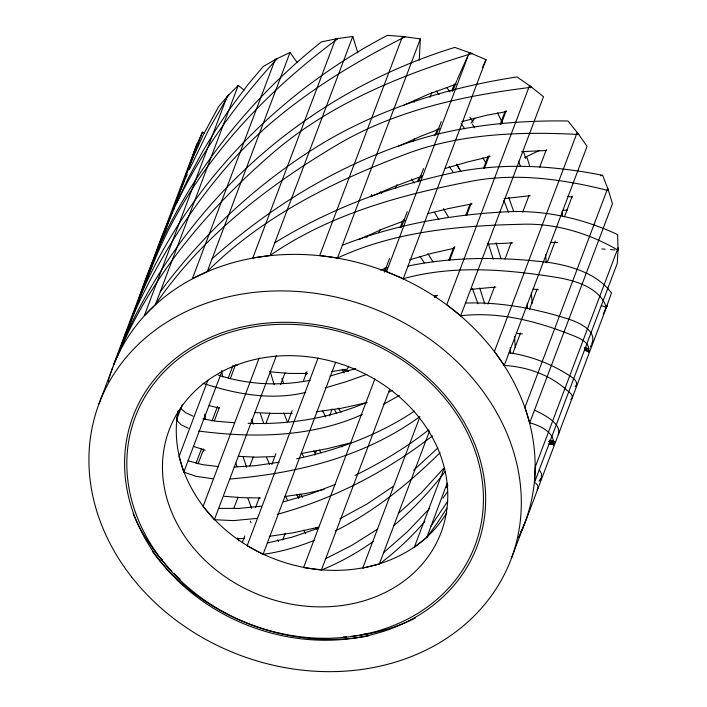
<?xml version="1.0" encoding="UTF-8"?>
<svg xmlns="http://www.w3.org/2000/svg" width="707" height="707" viewBox="0 0 707 707"><rect width="100%" height="100%" fill="white"/><g stroke="black" fill="none" stroke-linecap="round" stroke-linejoin="round"><path stroke-width="1.06" d="M419.216 60.289L420.329 38.903L402.513 36.437L319.723 255.519L337.539 257.984C394.806 231.428 458.631 225.683 520.962 224.296C555.119 222.917 588.684 233.177 618.059 250.207L617.618 234.565C583.611 218.825 546.078 210.085 508.501 211.702C451.888 214.415 395.204 224.437 342.338 245.285M534.501 482.413L535.305 466.903L618.086 247.821L617.282 263.331L534.501 482.413C537.161 483.659 539.308 487.238 537.037 489.81M188.345 428.256L181.089 424.792L176.883 420.462L178.049 411.12M414.161 102.338L414.541 100.164M601.197 305.539L606.376 307.395C599.836 287.908 576.364 280.847 557.894 277.595C506.804 269.438 453.788 264.63 403.246 278.752L386.552 271.621L469.342 52.539L486.036 59.671L403.246 278.752M452.321 91.371L454.566 84.045M138.342 300.272C170.935 198.119 237.923 108.339 321.393 41.916L338.211 38.399C259.062 96.771 189.547 172.261 152.836 264.639M152.164 263.623C177.121 186.604 223.005 117.76 277.391 58.398L263.234 66.476L248.148 84.363L228.988 109.974L215.432 130.327L202.67 151.492L188.91 177.024L176.485 203.183M177.289 198.04L189.944 164.227L203.413 134.604L218.622 106.616L228.741 94.773L208.927 129.293L189.237 169.768M553.369 445.048C555.499 432.437 539.618 425.402 529.702 422.848L524.965 407.338L607.746 188.256L612.492 203.766L529.702 422.848M189.449 165.526L197.023 143.963L192.295 157.387M116.761 357.857L125.572 333.598L135.223 310.7M190.324 163.105L191.933 158.412M606.376 307.395L611.458 292.945C597.495 273.989 572.537 266.256 550.055 262.651C502.942 256.765 454.707 256.429 408.045 266.062M126.571 332.317C169.662 203.545 267.909 97.707 387.418 35.35L405.244 36.729C340.518 69.321 277.851 109.117 229.413 163.732C191.164 207.372 159.95 257.083 135.656 309.71M444.208 468.14L414.267 547.368L426.781 537.488L447.178 483.208M419.631 417.519L362.718 568.136L379.314 564.089L429.6 430.89M143.3 288.783L146.605 280.096M374.922 378.819L303.595 567.58L321.411 570.045L389.469 389.911M588.41 352.351C591.317 341.11 576.426 337.062 568.605 333.801C534.368 320.51 497.657 311.478 460.699 315.782L446.762 304.673L529.543 85.591L543.489 96.7L460.699 315.782M98.927 403.962L112.722 367.446M202.423 132.156L196.157 146.146L113.367 365.227L119.633 351.238L202.423 132.156L204.447 133.022M238.232 85.441L227.115 96.532L144.334 315.614L155.452 304.523L238.232 85.441L244.145 90.151M290.047 52.442L275.164 59.565L192.384 278.646L207.266 271.523L290.047 52.442L297.02 62.375M176.529 419.764L182.433 404.554M207.858 380.295L179.03 456.581L183.776 472.09L195.857 476.279L212.701 478.727M183.776 472.09L222.086 370.91M270.012 255.492L352.793 36.411L335.604 38.858L252.823 257.94L270.012 255.492C328.835 214.822 398.872 195.3 468.299 181.849C514.961 172.225 562.922 179.083 608.568 190.616L602.638 175.318C553.316 165.456 501.935 162.371 452.445 172.844C390.008 186.348 329.223 209.131 274.811 242.793M196.051 463.209L201.601 448.538M211.95 421.151L217.491 406.481M228.211 378.121L233.01 365.404M198.057 463.951L203.598 449.281M214.318 420.921L219.488 407.223M230.208 378.864L235.378 365.174M259.23 357.866L203.059 506.53L214.38 519.698L233.54 520.608L257.295 518.372M214.38 519.698L276.428 355.559M233.999 507.891L238.065 497.136M249.889 465.833L253.221 457.031M265.788 423.785L269.853 413.021M280.564 384.661L285.001 372.925M337.539 257.984L420.329 38.903M370.901 196.458L371.652 194.487M242.254 542.773L244.843 535.924M255.554 507.564L259.248 497.781M271.815 464.526L275.88 453.77M288.076 421.496L292.141 410.74M303.603 380.419L306.926 371.617M318.079 358.007L247.123 545.786L263.066 554.35C280.697 551.955 297.912 546.971 314.403 540.351M378.864 232.683L379.995 229.678M395.522 188.575L397.042 184.571M413.33 141.471L414.461 138.457M429.989 97.363L431.889 92.352M263.066 554.35L335.666 362.231M383.874 270.71L384.617 268.757M400.135 227.681L402.725 220.831M417.51 181.708L418.986 177.802M434.876 135.744L437.465 128.895M451.879 90.752L454.097 84.884M282.659 540.06L285.239 533.211M298.548 498.002L300.024 494.087M314.809 454.963L316.285 451.057M329.595 415.84L332.175 409M384.369 272.204L389.539 258.515M401.373 227.212L407.285 211.57M418.738 181.248L423.546 168.531M212.065 258.833C276.19 201.548 352.855 156.097 436.484 134.383L441.283 121.586M453.107 90.293L456.802 80.51M434.708 297.612L435.468 295.606M448.724 260.53L453.647 247.494M465.772 215.423L469.934 204.394M483.57 168.31L488.113 156.282M500.238 124.202L505.16 111.176M435.609 297.523L436.352 295.57M449.652 260.353L454.831 246.663M466.655 215.37L471.092 203.634M484.392 168.416L489.2 155.708M501.024 124.405L506.203 110.716M487.971 304.063L494.626 286.459M504.975 259.071L511.258 242.448M522.712 212.127L528.995 195.494M539.715 167.135L546.361 149.53M367.817 634.038L368.117 633.242M504.277 365.431L587.057 146.349L577.239 132.359L494.449 351.441L504.277 365.431C526.37 366.809 548.57 374.277 565.45 388.912C567.65 391.492 574.632 394.753 571.636 398.801M512.761 353.553L520.52 333.015M529.393 309.542L537.152 288.995M547.501 261.617L555.26 241.078M564.495 216.625L572.263 196.086M518.496 537.497L518.797 536.701M520.591 531.938L520.891 531.143M539.865 480.937L540.616 478.957M553.731 444.226L554.862 441.248M590.478 346.987L591.229 344.998M511.311 558.592L525.107 522.084M162.566 237.057L172.773 211.685M146.941 279.23L147.957 276.64M178.12 196.564L184.315 181.16M148.293 275.774L152.473 265.487M541.173 478.33L541.659 474.052L539.3 469.713M185.128 179.26L187.152 174.496M173.18 210.739L174.408 207.902M119.633 351.238C152.88 273.83 208.91 208.406 272.08 153.605C329.206 104.265 400.383 75.057 471.923 53.555L454.84 47.413C308.544 92.087 187.09 199.029 124.432 338.547M457.252 79.511L467.548 56.533M348.719 366.111L347.376 369.107L331.654 371.573M482.448 67.669L486.036 59.671M603.212 314.208L607.242 305.221L524.461 524.302L519.088 536.286M446.859 508.218L437.235 523.145L426.781 537.488M447.743 501.166L430.917 526.158M447.513 491.665L442.971 498.232M540.82 478.984L538.973 481.052M155.452 304.523C201.53 236.916 267.67 185.95 337.451 144.688C396.362 109.797 464.534 95.498 531.735 87.226L517.056 76.922C447.946 87.474 379.615 108.578 319.635 145.068C257.808 183.21 203.439 233.434 160.25 291.823M446.329 487.591L447.893 485.444M445.163 471.56C430.068 491.224 413.021 509.429 394.055 525.425M470.995 123.168L474.963 118.122M443.589 468.432L421.089 493L398.668 513.176M575.189 386.729C579.731 381.753 572.096 377.264 568.428 374.993C550.541 363.416 530.117 355.913 509.075 352.74M424.827 521.448C411.244 537.232 395.991 551.593 379.314 564.089M429.776 508.236L407.356 531.788L383.503 552.724M440.09 452.683C409.008 483.385 374.569 511.355 335.312 530.93M437.801 448.026L413.568 470.252M207.266 271.523C262.226 216.634 333.121 181.522 405.067 154.418C460.319 133.27 520.423 131.449 578.821 134.463L567.986 120.994C523.852 120.323 479.443 123.919 436.484 134.383M591.662 343.876C597.839 330.885 578.6 322.427 568.826 319.184C535.491 308.57 500.6 301.827 465.498 303.082M432.366 435.963C386.384 471.578 333.421 499.124 277.188 514.334M428.654 429.927C405.915 447.752 381.011 462.696 355.082 475.404M393.295 486.328L367.189 503.914L340.005 518.735M419.887 416.529C365.28 456.766 296.675 473.425 230.058 479.01M571.38 399.013L570.743 399.446M373.323 541.447C357.15 552.865 339.767 562.604 321.411 570.045M558.221 434.593C562.418 423.405 542.349 413.825 534.501 410.148M377.759 529.004L351.9 545.3L325.653 558.68M414.452 411.085C378.934 434.902 338.211 449.864 296.569 458.799M399.322 395.513L383.221 404.413M389.009 392.049L392.403 390.299M404.068 105.051L428.301 94.305L456.192 84.195M359.297 239.452L383.565 228.608L404.837 220.611M524.78 157.458L539.662 150.335M398.757 146.049L420.745 136.292L439.621 128.948M370.468 196.714L393.923 186.666L422.379 176.008M362.258 414.452C311.257 437.553 253.186 438.146 198.614 431.031M335.251 484.463L309.657 494.273L283.569 501.846M366.986 402.195C329.656 418.429 288.686 424.81 248.139 423.307M380.64 270.056L387.286 267.546M318.185 528.279L292.406 537.046L267.37 542.994M366.756 374.365L346.465 381.603L325.185 387.913M355.736 368.577L329.975 376.062M409.477 259.867L431.783 253.336L453.788 248.36M445.304 168.425L468.361 161.744L490.163 156.556M461.795 121.639L486.496 115.285L506.557 111.609M351.246 442.715L327.041 448.733L301.102 453.549M427.647 213.673L449.405 208.388L472.055 203.846M366.862 402.654L340.871 408.354L316.86 411.686M318.777 527.201L293.087 532.804L269.27 536.339M324.151 489.438L306.043 493.424L285.089 496.482M434.549 295.933L437.58 295.287M600.535 175.76L602.638 175.318M305.716 392.394C271.347 400.728 235.952 394.17 203.006 383.291M310.311 380.242C279.751 386.278 247.803 384.829 218.171 375.055M278.991 462.263L255.651 465.63L234.15 467.009M261.36 506.168L239.152 508.43L218.737 508.386M504.056 198.614L530.25 195.689M470.659 289.384L495.784 287.06M521.686 151.634L546.538 150.52M487.45 244.127L512.752 242.89M274.608 456.572L255.943 457.182L238.294 456.324M244.489 538.451L236.889 538.778M562.958 210.324L567.35 210.12M307.686 373.499L289.225 373.42L269.641 371.767M292.221 413.321L273.786 413.436L254.856 412.588M260.476 497.967L241.379 497.657L224.313 496.305M550.647 242.368L557.629 242.598M234.291 422.742L217.137 421.319L202.918 418.977M516.508 333.412L522.402 333.89M218.64 466.62L202.555 464.649L188.159 460.831M601.851 248.952L605.095 249.209M610.495 249.624L614.816 249.96M533.007 289.092L538.301 289.729M567.535 196.352L572.219 197.112M218.958 407.992L209.175 405.677M584.751 347.826L588.966 348.772L584.786 347.817M235.511 365.024L237.234 365.484M584.751 349.452L588.922 350.637L584.786 349.408M205.118 450.147L193.303 446.338M342.648 369.275L348.684 371.44M193.073 416.158L185.534 412.614L180.93 408.558M549.189 443.643L551.213 444.509L549.304 443.687M343.646 369.593L346.589 370.857M365.678 236.12L367.092 237.508M380.481 192.004L381.771 193.373M384.431 267.997L386.411 270.348M436.166 90.964L439.047 94.464M420.258 175.857L421.522 177.404M411.386 179.154L414.461 183.051M446.691 87.588L450.05 91.883M403.794 219.32L405.093 220.991M449.069 166.304L452.904 171.748M319.352 450.129L321.252 452.825M461.105 123.557L464.711 128.789M419.94 256.341L424.297 262.73M338.167 408.107L341.074 412.305M456.925 165.208L461.22 171.713M301.085 494.935L302.684 497.383M427.885 253.548L432.984 261.864M342.153 369.726L344.185 373.004M315.888 527.776L316.745 529.154M472.356 124.14L474.609 127.799M434.381 212.18L438.844 219.638M443.475 208.627L448.397 216.996M341.083 445.286L342.02 446.851M305.76 533.785L303.683 530.135M482.934 157.882L485.983 163.317M313.784 450.819L315.207 453.32M336.682 413.568L334.411 409.388M298.708 498.338L296.56 494.405M303.648 456.731L301.509 452.736M277.63 539.883L278.496 541.518M287.466 500.141L285.363 496.12M456.793 164.104L459.638 169.848M325.733 416.997L322.675 410.82M497.534 112.864L502.412 122.903M269.623 464.313L266.442 457.305M305.362 372.775L306.184 374.701M237.605 537.974L238.772 540.74M503.852 200.443L508.413 212.127M287.307 421.867L283.905 413.127M472.409 288.597L477.976 303.763M251.665 508.315L247.989 498.488M508.801 197.677L513.777 211.632M518.505 161.125L520.414 166.331M263.596 422.98L260.362 413.869M523.366 151.395L525.796 158.465M281.907 378.431L283.675 383.477M246.637 467.265L243.102 456.828M496.04 242.846L501.06 258.727M253.371 424.315L251.78 419.534M488.228 243.208L493.274 259.151M479.744 287.943L484.737 303.86M237.137 466.956L235.899 463.138M274.192 384.767L270.189 371.414M352.793 36.411L357.848 52.954M203.377 449.113L203.731 451.172M222.714 376.937L221.724 370.945M205.516 419.472L204.747 414.161M531.346 293.158L532.15 303.197M510.189 347.517L510.666 353.341M545.645 254.714L546.228 262.659M514.59 336.726L515.2 347.261M562.224 211.26L562.533 216.642M527.236 303.232L527.51 308.756M446.78 512.761A145.297 122.541 20.7 0 1 275.518 559.361A145.297 122.541 20.7 0 1 178.058 411.059M415.327 618.051A191.862 161.815 20.7 0 1 351.052 636.38M346.677 636.786A191.862 161.815 20.7 0 1 343.372 637.025M180.205 579.298A191.862 161.815 20.7 0 1 174.037 573.421M171.713 571.062A191.862 161.815 20.7 0 1 133.102 513.653M365.404 634.108A220.213 185.729 20.7 0 1 363.221 634.303M162.371 559.741A220.213 185.729 20.7 0 1 160.843 558.168M108.162 381.683A220.213 185.729 20.7 0 1 381.541 269.906A220.213 185.729 20.7 0 1 521.059 531.894M369.019 635.77A194.133 163.732 20.7 0 1 152.244 551.23M469.881 117.15A365.219 179.454 80 0 1 473.089 122.178M526.945 157.475A365.219 241.105 -83.2 0 1 529.623 165.712M251.056 522.862A505.664 203.678 -89.7 0 1 250.251 521.147M553.714 441.522L549.56 440.311L553.714 441.522M553.775 442.388L549.639 441.062L553.775 442.388M588.728 351.52L584.609 350.177L588.728 351.52M553.758 443.209L548.614 441.407L553.758 443.209M553.484 444.712L549.41 443.077L553.484 444.712M190.59 544.355A145.297 122.541 20.7 0 0 436.033 543.816A145.297 122.541 20.7 0 0 288.721 355.665A145.297 122.541 20.7 0 0 190.59 544.355M161.965 560.121A181.619 153.18 20.7 0 0 468.768 559.449A181.619 153.18 20.7 0 0 284.621 324.266A181.619 153.18 20.7 0 0 161.965 560.121M160.171 561.102A183.891 155.089 20.7 0 0 470.809 560.421A183.891 155.089 20.7 0 0 284.364 322.304A183.891 155.089 20.7 0 0 160.171 561.102M131.546 576.877A220.213 185.729 20.7 0 0 503.543 576.055A220.213 185.729 20.7 0 0 280.272 290.904A220.213 185.729 20.7 0 0 131.546 576.877"/></g></svg>
